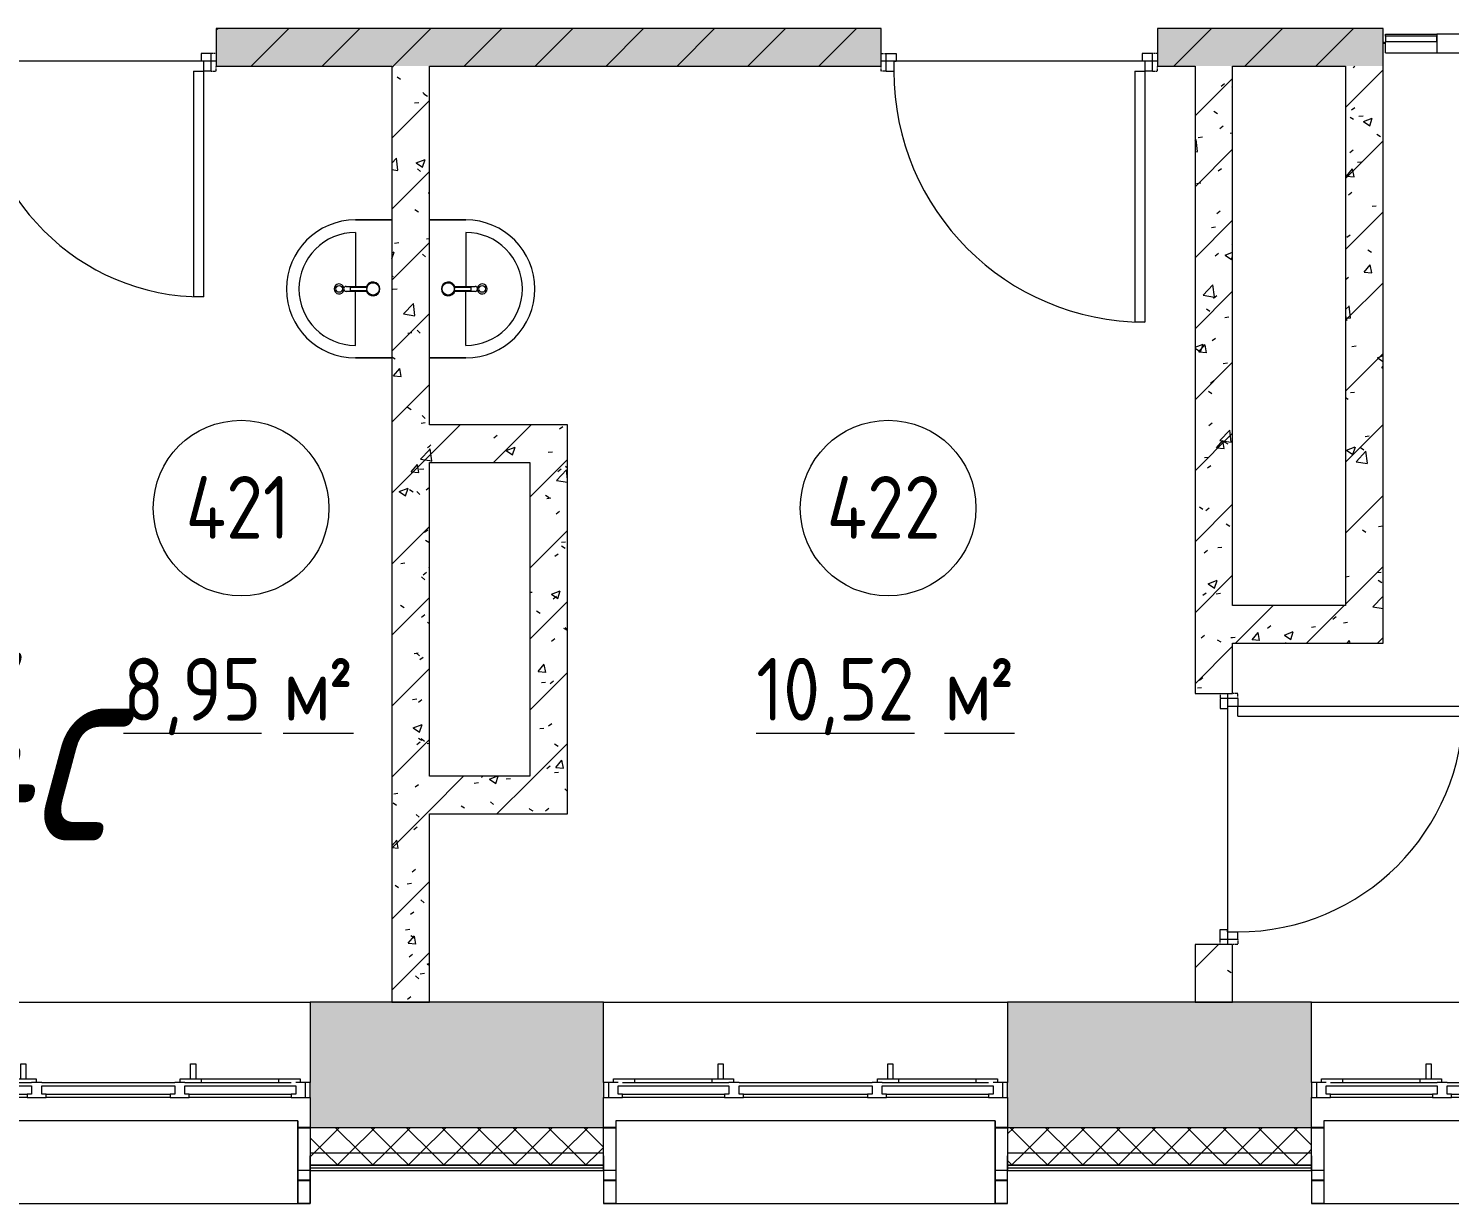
# Model space of a CAD drawing. Header units: millimetres. Extents: x -515342 to 330399, y -224905 to 507333.
# Drawn here: x -309530 to -303868, y 378007 to 382689 of the extents above; entities that cross this region are included whole.
import ezdxf

# ---------------------------------------------------------------- set-up
doc = ezdxf.new("R2010")
doc.units = ezdxf.units.MM
doc.linetypes.add('ASVP_Невидимые', pattern=[5, 3, -2])
doc.layers.get('0').update_dxf_attribs({"lineweight": 0})
for name, color, linetype, lineweight in [('_ Окна', 7, 'Continuous', 0), ('Витраж', 7, 'Continuous', 0), ('Двери', 7, 'Continuous', 0), ('Марки помещений', 7, 'Continuous', 0), ('Окна', 7, 'Continuous', 0), ('Панели витража', 7, 'Continuous', 0), ('Перекрытие', 7, 'Continuous', 0), ('Сантехника', 7, 'Continuous', 0), ('Стены внутренние', 7, 'Continuous', 0), ('Стены наружные', 7, 'Continuous', 0), ('Стены несущие', 7, 'Continuous', 0), ('Стены отделка', 7, 'Continuous', 0), ('Стены перегородки', 7, 'Continuous', 0), ('Стены штриховка', 7, 'Continuous', 0), ('экспертиза категории', 1, 'Continuous', 0)]:
    doc.layers.add(name, color=color, linetype=linetype, lineweight=lineweight)
doc.styles.add('GOST Common_1', font='', dxfattribs={"width": 0.9, "height": 250})
doc.styles.add('GOST Common_2', font='', dxfattribs={"width": 0.9, "height": 250})
doc.styles.add('mytext', font='isocpeur.ttf', dxfattribs={"width": 0.8, "oblique": 14.999978})
doc.styles.get('GOST Common_1').set_extended_font_data('GOST Common')
doc.styles.get('GOST Common_2').set_extended_font_data('GOST Common')
pattern_1 = [(45, (0, 0), (-70.71068, 70.71068), []), (135, (0, 0), (-70.71068, -70.71068), [])]
pattern_2 = [(45, (-374461.89, 375834.49), (-141.42136, 141.42136), [])]
pattern_3 = [(50, (-374461.9, 375834.5), (364.3679, -31.8783), [38.1, -419.1]), (355, (-374461.9, 375834.5), (-70.4859, 382.1133), [30.48, -335.28]), (100.451, (-374431.53, 375831.83), (293.885, 350.2334), [32.38, -356.18]), (46.184, (-374461.9, 375936.1), (542.1585, -84.0858), [57.15, -628.65]), (96.636, (-374416.7, 375929.1), (474.805, 494.8554), [48.57, -534.27]), (351.184, (-374461.9, 375936.1), (474.81, 494.85), [45.72, -502.92]), (21, (-374411.1, 375910.7), (303.2285, -204.5305), [38.1, -419.1]), (326, (-374411.1, 375910.7), (123.6039, 368.376), [30.48, -335.28]), (71.451, (-374385.82, 375893.64), (426.8341, 163.8427), [32.38, -356.18]), (37.5, (-374461.89, 375834.49), (6.17665, 169.11015), [16.764, -314.452, 16.764, -323.596, -336.55]), (37.5, (-374461.89, 375834.49), (6.17665, 169.11015), [-671.576, 16.764, -319.786]), (7.5, (-374461.89, 375834.49), (133.63888, 200.3615), [16.764, -177.292, 16.764, -306.832, -128.27]), (7.5, (-374461.89, 375834.49), (133.63888, 200.3615), [-517.652, 16.764, -111.506]), (327.5, (-374575.17, 375834.49), (271.18182, -11.45836), [16.764, -110.236, 16.764, -379.476, -525.78]), (327.5, (-374575.17, 375834.49), (271.18182, -11.45836), [-523.24, 16.764, -509.016]), (317.5, (-374625.97, 375834.5), (296.2585, 50.85285), [16.764, -148.336, 16.764, -246.38, -373.38]), (317.5, (-374625.97, 375834.5), (296.2585, 50.85285), [-428.244, 16.764, -356.616])]

# ---------------------------------------------------------------- blocks, each defined once
blk = doc.blocks.new('Окно_ПВХ_3Створки_1Фрамуга-верх - АР_Окно_ОП_1820_h_х1570_3ст2фр-в-9695280-О_АР_П_4__10_050_План 4 этажа')
at = {"layer": '_ Окна'}
for p, q in [((-729, 130), (-805, 130)), ((-805, 130), (-805, 70)), ((-785, 70), (-785, 130)), ((-747, 84), (-747, 116)), ((-747, 116), (-729, 116)), ((-729, 116), (-729, 130)), ((-323, 116), (-729, 116)), ((-247, 130), (-323, 130)), ((-323, 130), (-323, 116)), ((-323, 116), (-305, 116)), ((-305, 116), (-305, 84)), ((-265, 84), (-265, 116)), ((-265, 116), (-247, 116)), ((-247, 116), (-247, 130)), ((247, 116), (-247, 116)), ((323, 130), (247, 130)), ((247, 130), (247, 116)), ((247, 116), (265, 116)), ((265, 116), (265, 84)), ((305, 84), (305, 116)), ((305, 116), (323, 116)), ((323, 116), (323, 130)), ((729, 116), (323, 116)), ((729, 130), (729, 116)), ((805, 130), (729, 130)), ((729, 116), (747, 116)), ((747, 116), (747, 84)), ((785, 70), (785, 130)), ((805, 70), (805, 130)), ((-805, 70), (-747, 70)), ((-765, 56), (-765, 70)), ((-305, 84), (-747, 84)), ((-680, 70), (-680, 56)), ((-372, 70), (-372, 56)), ((-305, 70), (-265, 70)), ((-287, 70), (-287, 56)), ((265, 84), (-265, 84)), ((265, 70), (305, 70)), ((287, 56), (287, 70)), ((747, 84), (305, 84)), ((372, 70), (372, 56)), ((680, 70), (680, 56)), ((747, 70), (805, 70)), ((765, 70), (765, 56)), ((-680, 56), (-765, 56)), ((-287, 56), (-372, 56)), ((372, 56), (287, 56)), ((765, 56), (680, 56))]:
    blk.add_line(p, q, dxfattribs=at)
at = {"layer": 'Окна'}
for p, q in [((-729, 130), (-323, 130)), ((-247, 130), (247, 130)), ((323, 130), (729, 130)), ((-305, 70), (-729, 70)), ((265, 70), (-265, 70)), ((729, 70), (305, 70)), ((-372, 56), (-680, 56)), ((-348.5, -4), (-348.5, 56)), ((-328.5, 56), (-328.5, -4)), ((328.5, -4), (328.5, 56)), ((348.5, 56), (348.5, -4)), ((680, 56), (372, 56)), ((-328.5, -4), (-348.5, -4)), ((348.5, -4), (328.5, -4))]:
    blk.add_line(p, q, dxfattribs=at)
blk = doc.blocks.new('Окно_ПВХ_3Створки_1Фрамуга-верх - АР_Окно_ОП_1820_h_х1570_3ст2фр-в-9800995-О_АР_П_4__10_050_План 4 этажа')
at = {"layer": '_ Окна'}
for p, q in [((-729, 130), (-805, 130)), ((-805, 130), (-805, 70)), ((-785, 70), (-785, 130)), ((-747, 84), (-747, 116)), ((-747, 116), (-729, 116)), ((-729, 116), (-729, 130)), ((-323, 116), (-729, 116)), ((-247, 130), (-323, 130)), ((-323, 130), (-323, 116)), ((-323, 116), (-305, 116)), ((-305, 116), (-305, 84)), ((-265, 84), (-265, 116)), ((-265, 116), (-247, 116)), ((-247, 116), (-247, 130)), ((247, 116), (-247, 116)), ((323, 130), (247, 130)), ((247, 130), (247, 116)), ((247, 116), (265, 116)), ((265, 116), (265, 84)), ((305, 84), (305, 116)), ((305, 116), (323, 116)), ((323, 116), (323, 130)), ((729, 116), (323, 116)), ((729, 130), (729, 116)), ((805, 130), (729, 130)), ((729, 116), (747, 116)), ((747, 116), (747, 84)), ((785, 70), (785, 130)), ((805, 70), (805, 130)), ((-805, 70), (-747, 70)), ((-765, 56), (-765, 70)), ((-305, 84), (-747, 84)), ((-680, 70), (-680, 56)), ((-372, 70), (-372, 56)), ((-305, 70), (-265, 70)), ((-287, 70), (-287, 56)), ((265, 84), (-265, 84)), ((265, 70), (305, 70)), ((287, 56), (287, 70)), ((747, 84), (305, 84)), ((372, 70), (372, 56)), ((680, 70), (680, 56)), ((747, 70), (805, 70)), ((765, 70), (765, 56)), ((-680, 56), (-765, 56)), ((-287, 56), (-372, 56)), ((372, 56), (287, 56)), ((765, 56), (680, 56))]:
    blk.add_line(p, q, dxfattribs=at)
at = {"layer": 'Окна'}
for p, q in [((-729, 130), (-323, 130)), ((-247, 130), (247, 130)), ((323, 130), (729, 130)), ((-305, 70), (-729, 70)), ((265, 70), (-265, 70)), ((729, 70), (305, 70)), ((-372, 56), (-680, 56)), ((-348.5, -4), (-348.5, 56)), ((-328.5, 56), (-328.5, -4)), ((328.5, -4), (328.5, 56)), ((348.5, 56), (348.5, -4)), ((680, 56), (372, 56)), ((-328.5, -4), (-348.5, -4)), ((348.5, -4), (328.5, -4))]:
    blk.add_line(p, q, dxfattribs=at)
blk = doc.blocks.new('Прямоугольный импост - АР_Откос_Металлический_50х330 Белый Правый-9899489-О_АР_П_4__10_050_План 4 этажа')
at = {"layer": 'Витраж'}
for p, q in [((-49, -39), (-1, -39)), ((-1, -40), (-49, -40))]:
    blk.add_line(p, q, dxfattribs=at)
blk = doc.blocks.new('Прямоугольный импост - АР_Откос_Металлический_50х330 Белый Левый-9898757-О_АР_П_4__10_050_План 4 этажа')
at = {"layer": 'Витраж'}
for p, q in [((-1, -39), (-49, -39)), ((-49, -40), (-1, -40))]:
    blk.add_line(p, q, dxfattribs=at)
blk = doc.blocks.new('Прямоугольный импост - АР_Откос_Металлический_50х330 Белый Левый-9898756-О_АР_П_4__10_050_План 4 этажа')
at = {"layer": 'Витраж'}
for p, q in [((34436.9, 2502.5), (32926.9, 2502.5)), ((32926.9, 2172.5), (34436.9, 2172.5))]:
    blk.add_line(p, q, dxfattribs=at)
blk = doc.blocks.new('Прямоугольный импост - АР_Откос_Металлический_50х330 Белый Правый-V9-О_АР_П_4__10_050_План 4 этажа')
at = {"layer": 'Витраж', "lineweight": 18}
for p, q in [((-50, -40), (-50, 290)), ((-50, 290), (-49, 290)), ((-49, 290), (-49, -39)), ((-1, -39), (-1, 150)), ((-1, 150), (0, 150)), ((0, 150), (0, -40)), ((0, -40), (-50, -40)), ((-49, -39), (-1, -39))]:
    blk.add_line(p, q, dxfattribs=at)
blk = doc.blocks.new('Прямоугольный импост - АР_Откос_Металлический_50х330 Коричневый Левый-9899770-О_АР_П_4__10_050_План 4 этажа')
at = {"layer": 'Витраж'}
for p, q in [((31672.6, 2502.4), (30162.6, 2502.4)), ((30162.6, 2172.4), (31672.6, 2172.4))]:
    blk.add_line(p, q, dxfattribs=at)
blk = doc.blocks.new('Прямоугольный импост - АР_Откос_Металлический_50х330 Коричневый Правый-V7-О_АР_П_4__10_050_План 4 этажа')
at = {"layer": 'Витраж', "lineweight": 18}
for p, q in [((-50, -40), (-50, 290)), ((-50, 290), (-49, 290)), ((-49, 290), (-49, -39)), ((-1, -39), (-1, 150)), ((-1, 150), (0, 150)), ((0, 150), (0, -40)), ((0, -40), (-50, -40)), ((-49, -39), (-1, -39))]:
    blk.add_line(p, q, dxfattribs=at)
blk = doc.blocks.new('Прямоугольный импост - АР_Откос_Металлический_50х330 Коричневый Левый-V8-О_АР_П_4__10_050_План 4 этажа')
at = {"layer": 'Витраж', "lineweight": 18}
for p, q in [((-50, 290), (-50, -40)), ((-49, 290), (-50, 290)), ((-49, -39), (-49, 290)), ((0, 150), (-1, 150)), ((-1, 150), (-1, -39)), ((0, -40), (0, 150)), ((-50, -40), (0, -40)), ((-1, -39), (-49, -39))]:
    blk.add_line(p, q, dxfattribs=at)
blk = doc.blocks.new('Прямоугольный импост - АР_Откос_Металлический_50х330 Белый Левый-V10-О_АР_П_4__10_050_План 4 этажа')
at = {"layer": 'Витраж', "lineweight": 18}
for p, q in [((-50, 290), (-50, -40)), ((-49, 290), (-50, 290)), ((-49, -39), (-49, 290)), ((0, 150), (-1, 150)), ((-1, 150), (-1, -39)), ((0, -40), (0, 150)), ((-50, -40), (0, -40)), ((-1, -39), (-49, -39))]:
    blk.add_line(p, q, dxfattribs=at)
blk = doc.blocks.new('СД_Люблино_Фасады_rvt-1-О_АР_П_4__10_050_План 4 этажа')
at = {"layer": 'Стены внутренние'}
h = blk.add_hatch(dxfattribs=at)
h.set_pattern_fill('FP_1', color=256, style=0, pattern_type=2)
h.set_pattern_definition([(45, (0, 0), (-224.5064, 224.5064), []), (45, (224.5, 0), (-224.5064, 224.5064), [396.875, -79.375, 3.353, -76.022])])
h.paths.add_polyline_path([(85325, 2475), (85325, 2975), (84034.6, 2975), (84034.6, 2475), (84733.5, 2475)])
h.paths.add_polyline_path([(82424.6, 2475), (82424.6, 2975), (80024.6, 2975), (80024.6, 2475), (82179, 2475)])
h.paths.add_polyline_path([(77581, 2475), (77614.6, 2475), (77614.6, 2975), (76428.8, 2975), (76428.8, 2475), (76559.2, 2475)])
h.paths.add_polyline_path([(74004.7, 2475), (74018.8, 2475), (74018.8, 2975), (71654.3, 2975), (71654.3, 2475), (73493.8, 2475)])
h.paths.add_polyline_path([(69917.5, 2475), (70044.3, 2475), (70044.3, 2975), (68833.2, 2975), (68833.2, 2475), (69406.6, 2475)])
h.paths.add_polyline_path([(67223.2, 2475), (67223.2, 2975), (66055, 2975), (66055, 2475), (66852.1, 2475)])
h.paths.add_polyline_path([(64445, 2475), (64445, 2975), (63279.5, 2975), (63279.5, 2475), (64297.6, 2475)])
h.paths.add_polyline_path([(61669.5, 2475), (61669.5, 2975), (59270, 2975), (59270, 2475), (61232.2, 2475)])
h.paths.add_polyline_path([(56860, 2475), (56860, 2975), (55705, 2975), (55705, 2475), (56634.1, 2475)])
h.paths.add_polyline_path([(53295, 2475), (53295, 2975), (52107.5, 2975), (52107.5, 2475), (53057.8, 2475)])
h.paths.add_polyline_path([(49481.5, 2475), (49697.5, 2475), (49697.5, 2975), (48505, 2975), (48505, 2475), (48970.6, 2475)])
h.paths.add_polyline_path([(46095, 2475), (46095, 2975), (44880, 2975), (44880, 2475), (45905.2, 2475)])
h.paths.add_polyline_path([(42329, 2475), (42470, 2475), (42470, 2975), (40100.1, 2975), (40100.1, 2475), (41818.1, 2475)])
h.paths.add_polyline_path([(38241.8, 2475), (38490.1, 2475), (38490.1, 2975), (37284.2, 2975), (37284.2, 2475), (37730.9, 2475)])
h.paths.add_polyline_path([(35674.2, 2475), (35674.2, 2975), (34486.9, 2975), (34486.9, 2475), (35177, 2475)])
h.paths.add_polyline_path([(32876.9, 2475), (32876.9, 2975), (31722.6, 2975), (31722.6, 2475), (32621.9, 2475)])
h.paths.add_polyline_path([(30067.4, 2475), (30112.6, 2475), (30112.6, 2975), (27685.9, 2975), (27685.9, 2475), (29556.5, 2475)])
h.paths.add_polyline_path([(25275.9, 2475), (25275.9, 2975), (24073.4, 2975), (24073.4, 2475), (24958.4, 2475)])
h.paths.add_polyline_path([(21382.1, 2475), (21663.4, 2475), (21663.4, 2975), (19290.9, 2975), (19290.9, 2475), (19338.5, 2475)])
h.paths.add_polyline_path([(17680.9, 2475), (17680.9, 2975), (16335, 2975), (16335, 2475), (17294.9, 2475)])
at = {"layer": 'Стены наружные'}
h = blk.add_hatch(dxfattribs=at)
h.set_pattern_fill('FP_2', color=256, style=0, pattern_type=2)
h.set_pattern_definition(pattern_1)
h.paths.add_polyline_path([(77614.6, 2374.9), (77614.6, 2474.9), (76428.8, 2474.9), (76428.8, 2374.9), (77581, 2374.9)])
h.paths.add_polyline_path([(74004.7, 2374.9), (74018.8, 2374.9), (74018.8, 2474.9), (71654.3, 2474.9), (71654.3, 2374.9), (73493.8, 2374.9)])
h.paths.add_polyline_path([(70044.3, 2374.9), (70044.3, 2474.9), (68833.2, 2474.9), (68833.2, 2374.9), (69917.5, 2374.9)])
h.paths.add_polyline_path([(67223.2, 2374.9), (67223.2, 2474.9), (66055, 2474.9), (66055, 2374.9), (66852.1, 2374.9)])
h.paths.add_polyline_path([(64445, 2374.9), (64445, 2474.9), (63279.5, 2474.9), (63279.5, 2374.9), (64297.6, 2374.9)])
h.paths.add_polyline_path([(61232.2, 2374.9), (61669.5, 2374.9), (61669.5, 2474.9), (60240, 2474.9), (60240, 2374.9), (60976.8, 2374.9)])
h = blk.add_hatch(dxfattribs=at)
h.set_pattern_fill('FP_2', color=256, style=0, pattern_type=2)
h.set_pattern_definition(pattern_1)
h.paths.add_polyline_path([(77581, 2324.9), (77614.6, 2324.9), (77614.6, 2374.9), (76428.8, 2374.9), (76428.8, 2324.9), (76559.2, 2324.9)])
h.paths.add_polyline_path([(74018.8, 2324.9), (74018.8, 2374.9), (71654.3, 2374.9), (71654.3, 2324.9), (74004.7, 2324.9)])
h.paths.add_polyline_path([(70044.3, 2324.9), (70044.3, 2374.9), (68833.2, 2374.9), (68833.2, 2324.9), (69917.5, 2324.9)])
h.paths.add_polyline_path([(67223.2, 2324.9), (67223.2, 2374.9), (66055, 2374.9), (66055, 2324.9), (66852.1, 2324.9)])
h.paths.add_polyline_path([(64297.6, 2324.9), (64445, 2324.9), (64445, 2374.9), (63279.5, 2374.9), (63279.5, 2324.9)])
h.paths.add_polyline_path([(61669.5, 2324.9), (61669.5, 2374.9), (60240, 2374.9), (60240, 2324.9), (61232.2, 2324.9)])
at = {"layer": 'Стены внутренние'}
for p, q in [((64445, 2975), (66055, 2975)), ((67223.2, 2975), (68833.2, 2975)), ((70044.3, 2975), (71654.3, 2975)), ((66055, 2475), (66006, 2475)), ((67272.2, 2475), (67223.2, 2475)), ((68833.2, 2475), (68784.2, 2475)), ((70093.3, 2475), (70044.3, 2475)), ((66054, 2304.9), (66006, 2304.9)), ((67272.2, 2304.9), (67224.2, 2304.9)), ((68832.2, 2304.9), (68784.2, 2304.9)), ((70093.3, 2304.9), (70045.3, 2304.9))]:
    blk.add_line(p, q, dxfattribs=at)
at = {"layer": 'Стены наружные'}
for p, q in [((66006, 2474.9), (66055, 2474.9)), ((67223.2, 2474.9), (67272.2, 2474.9)), ((68784.2, 2474.9), (68833.2, 2474.9)), ((70044.3, 2474.9), (70093.3, 2474.9))]:
    blk.add_line(p, q, dxfattribs=at)
at = {"layer": 'Стены несущие'}
for p, q in [((67223.2, 2975), (66055, 2975)), ((66055, 2975), (66055, 2655)), ((67223.2, 2655), (67223.2, 2975)), ((70044.3, 2975), (68833.2, 2975)), ((68833.2, 2975), (68833.2, 2655)), ((70044.3, 2655), (70044.3, 2975)), ((66055, 2595), (66055, 2475)), ((67223.2, 2475), (67223.2, 2595)), ((68833.2, 2595), (68833.2, 2475)), ((70044.3, 2475), (70044.3, 2595)), ((66055, 2475), (67223.2, 2475)), ((68833.2, 2475), (70044.3, 2475))]:
    blk.add_line(p, q, dxfattribs=at)
at = {"layer": 'Стены отделка', "lineweight": 9}
for p, q in [((67223.2, 2474.9), (66055, 2474.9)), ((66055, 2474.9), (66055, 2374.9)), ((67223.2, 2374.9), (67223.2, 2474.9)), ((70044.3, 2474.9), (68833.2, 2474.9)), ((68833.2, 2474.9), (68833.2, 2374.9)), ((70044.3, 2374.9), (70044.3, 2474.9)), ((66055, 2374.9), (66055, 2324.9)), ((66055, 2324.9), (66055, 2314.9)), ((67223.2, 2324.9), (67223.2, 2374.9)), ((67223.2, 2314.9), (67223.2, 2324.9)), ((68833.2, 2374.9), (68833.2, 2324.9)), ((68833.2, 2324.9), (68833.2, 2314.9)), ((70044.3, 2324.9), (70044.3, 2374.9)), ((70044.3, 2314.9), (70044.3, 2324.9)), ((66055, 2314.9), (66055, 2304.9)), ((66055, 2304.9), (67223.2, 2304.9)), ((67223.2, 2304.9), (67223.2, 2314.9)), ((68833.2, 2314.9), (68833.2, 2304.9)), ((68833.2, 2304.9), (70044.3, 2304.9)), ((70044.3, 2304.9), (70044.3, 2314.9))]:
    blk.add_line(p, q, dxfattribs=at)
at = {"layer": 'Стены штриховка'}
for p, q in [((66055, 2374.9), (67223.2, 2374.9)), ((66055, 2324.9), (67223.2, 2324.9)), ((67223.2, 2324.9), (66055, 2324.9)), ((68833.2, 2374.9), (70044.3, 2374.9)), ((68833.2, 2324.9), (70044.3, 2324.9)), ((70044.3, 2324.9), (68833.2, 2324.9)), ((66055, 2314.9), (67223.2, 2314.9)), ((68833.2, 2314.9), (70044.3, 2314.9))]:
    blk.add_line(p, q, dxfattribs=at)
at = {"layer": 'Витраж', "lineweight": 9}
for name, p in [('Прямоугольный импост - АР_Откос_Металлический_50х330 Белый Левый-9898756-О_АР_П_4__10_050_План 4 этажа', (31568.1, -0.1)), ('Прямоугольный импост - АР_Откос_Металлический_50х330 Белый Левый-V10-О_АР_П_4__10_050_План 4 этажа', (66055, 2212.4)), ('Прямоугольный импост - АР_Откос_Металлический_50х330 Коричневый Левый-9899770-О_АР_П_4__10_050_План 4 этажа', (37110.6, 0)), ('Прямоугольный импост - АР_Откос_Металлический_50х330 Коричневый Левый-V8-О_АР_П_4__10_050_План 4 этажа', (68833.2, 2212.4)), ('Прямоугольный импост - АР_Откос_Металлический_50х330 Белый Левый-9898756-О_АР_П_4__10_050_План 4 этажа', (37167.3, -0.1)), ('Прямоугольный импост - АР_Откос_Металлический_50х330 Белый Левый-9898757-О_АР_П_4__10_050_План 4 этажа', (66055, 2304.9)), ('Прямоугольный импост - АР_Откос_Металлический_50х330 Белый Левый-9898757-О_АР_П_4__10_050_План 4 этажа', (68833.2, 2304.9))]:
    blk.add_blockref(name, p, dxfattribs=at)
at = {"layer": 'Витраж', "lineweight": 9, "extrusion": (0, 0, -1)}
for name, p in [('Прямоугольный импост - АР_Откос_Металлический_50х330 Коричневый Правый-V7-О_АР_П_4__10_050_План 4 этажа', (-67223.2, 2212.4)), ('Прямоугольный импост - АР_Откос_Металлический_50х330 Белый Правый-V9-О_АР_П_4__10_050_План 4 этажа', (-70044.3, 2212.4)), ('Прямоугольный импост - АР_Откос_Металлический_50х330 Белый Правый-9899489-О_АР_П_4__10_050_План 4 этажа', (-67223.2, 2304.9)), ('Прямоугольный импост - АР_Откос_Металлический_50х330 Белый Правый-9899489-О_АР_П_4__10_050_План 4 этажа', (-70044.3, 2304.9))]:
    blk.add_blockref(name, p, dxfattribs=at)
at = {"layer": 'Окна', "lineweight": 9, "rotation": 180}
for name, p in [('Окно_ПВХ_3Створки_1Фрамуга-верх - АР_Окно_ОП_1820_h_х1570_3ст2фр-в-9695280-О_АР_П_4__10_050_План 4 этажа', (65250, 2725)), ('Окно_ПВХ_3Створки_1Фрамуга-верх - АР_Окно_ОП_1820_h_х1570_3ст2фр-в-9800995-О_АР_П_4__10_050_План 4 этажа', (68028.2, 2725)), ('Окно_ПВХ_3Створки_1Фрамуга-верх - АР_Окно_ОП_1820_h_х1570_3ст2фр-в-9695280-О_АР_П_4__10_050_План 4 этажа', (70849.3, 2725))]:
    blk.add_blockref(name, p, dxfattribs=at)
blk = doc.blocks.new('Дверь_Деревянная_1 полотно - АР_Дверь_Межкомнатная_900х2000h_полотно__Г_Пр-9141869-О_АР_П_4__10_050_План 4 этажа')
at = {"layer": 'Двери', "lineweight": 18}
for p, q in [((-450, 95), (-450, 995)), ((-450, 995), (-410, 995)), ((-410, 95), (-410, 995)), ((-480, 95), (-450, 95)), ((-480, 95), (-480, 25)), ((-450, 55), (-450, 95)), ((-410, 95), (-450, 95)), ((480, 95), (450, 95)), ((450, 55), (450, 95)), ((480, 95), (480, 25)), ((-480, 25), (-440, 25)), ((-450, 55), (-440, 55)), ((-440, 25), (-440, 55)), ((450, 55), (440, 55)), ((440, 25), (440, 55)), ((480, 25), (440, 25))]:
    blk.add_line(p, q, dxfattribs=at)
at = {"layer": 'Двери', "linetype": 'ASVP_Невидимые', "lineweight": 18}
for p, q in [((-500, 95), (-500, 75)), ((-480, 95), (-500, 95)), ((480, 95), (500, 95)), ((500, 95), (500, 75)), ((-500, 25), (-480, 25)), ((500, 25), (480, 25))]:
    blk.add_line(p, q, dxfattribs=at)
at = {"layer": 'Двери', "lineweight": 18}
blk.add_arc((-450, 95), 900, 0, 90, dxfattribs=at)
blk = doc.blocks.new('Панели_Витраж ТПТ75_Заполнение - АР_ПанельВитража_ТПТ75_Стекло многослойное огнестойкое_22мм-9383814-О_АР_П_4__10_050_План 4 этажа')
at = {"layer": 'Панели витража', "lineweight": 18}
for p, q in [((102.25, -7.5), (-102.25, -7.5)), ((-102.25, -7.5), (-102.25, -29.5)), ((-102.25, -29.5), (102.25, -29.5)), ((102.25, -29.5), (102.25, -7.5))]:
    blk.add_line(p, q, dxfattribs=at)
blk = doc.blocks.new('Прямоугольный импост - АР_Импост_ТПТ75_101х75-9366195-О_АР_П_4__10_050_План 4 этажа')
at = {"layer": 'Витраж'}
for p, q in [((70339.3, 6824.4), (70339.3, 6832.4)), ((70339.3, 6832.4), (70543.8, 6832.4)), ((70339.3, 6757.4), (70339.3, 6802.4)), ((70339.3, 6757.4), (70543.8, 6757.4))]:
    blk.add_line(p, q, dxfattribs=at)
blk = doc.blocks.new('Прямоугольный импост - АР_Импост_ТПТ75_101х75-9383812-О_АР_П_4__10_050_План 4 этажа')
at = {"layer": 'Витраж', "lineweight": 18}
for p, q in [((-50.5, 37.5), (50.5, 37.5)), ((-50.5, -37.5), (-50.5, 37.5)), ((50.5, 37.5), (50.5, -37.5)), ((50.5, -37.5), (-50.5, -37.5))]:
    blk.add_line(p, q, dxfattribs=at)
blk = doc.blocks.new('Дверь_Деревянная_1 полотно - АР_Дверь_Межкомнатная_1000х2000h_полотно__Г_Пр-9571013-О_АР_П_4__10_050_План 4 этажа')
at = {"layer": 'Двери', "lineweight": 18}
for p, q in [((-500, 95), (-500, 1095)), ((-500, 1095), (-460, 1095)), ((-460, 95), (-460, 1095)), ((-530, 95), (-500, 95)), ((-530, 95), (-530, 25)), ((-500, 55), (-500, 95)), ((-460, 95), (-500, 95)), ((530, 95), (500, 95)), ((500, 55), (500, 95)), ((530, 95), (530, 25)), ((-530, 25), (-490, 25)), ((-500, 55), (-490, 55)), ((-490, 25), (-490, 55)), ((500, 55), (490, 55)), ((490, 25), (490, 55)), ((530, 25), (490, 25))]:
    blk.add_line(p, q, dxfattribs=at)
at = {"layer": 'Двери', "linetype": 'ASVP_Невидимые', "lineweight": 18}
for p, q in [((-550, 95), (-550, 75)), ((-530, 95), (-550, 95)), ((530, 95), (550, 95)), ((550, 95), (550, 75)), ((-550, 25), (-530, 25)), ((550, 25), (530, 25))]:
    blk.add_line(p, q, dxfattribs=at)
at = {"layer": 'Двери', "lineweight": 18}
blk.add_arc((-500, 95), 1000, 0, 90, dxfattribs=at)
blk = doc.blocks.new('2D_Раковина - АР_Сантехнические приборы_Раковина 550х420-8920611-О_АР_П_4__10_050_План 4 этажа')
at = {"layer": 'Сантехника'}
for p, q in [((-119.1, 175.6), (-119.1, 256.9)), ((-115.1, 241), (-115.1, 174.6)), ((-103.1, 241), (-115.1, 241)), ((-103.1, 174.6), (-103.1, 241)), ((-99.1, 256.9), (-99.1, 175.6)), ((-384.1, 220), (-384.1, 75)), ((-384.1, 75), (-384.1, 220)), ((-334.1, 220), (-119.1, 220)), ((115.9, 220), (-99.1, 220)), ((165.9, 75), (165.9, 220)), ((165.9, 220), (165.9, 75))]:
    blk.add_line(p, q, dxfattribs=at)
for centre, radius in [((-109.1, 285), 13.3), ((-109.1, 150), 24.5)]:
    blk.add_circle(centre, radius, dxfattribs=at)
for centre, radius, start, end in [((-109.1, 220), 275, 360, 180), ((-109.1, 220), 275, 360, 180), ((-109.1, 220), 225, 0, 180), ((-109.1, 285), 20, 284.1438, 255.8562), ((-109.1, 256.9), 10, 0, 180), ((-109.1, 150), 27.5, 102.6043, 77.3977), ((-109.1, 150), 25.3, 76.2933, 103.7089)]:
    blk.add_arc(centre, radius, start, end, dxfattribs=at)
blk = doc.blocks.new('ASVP_Марка_Помещение_ДваЗначения - Номер Площадь-685795-О_АР_П_4__10_050_План 4 этажа')
at = {"layer": 'Марки помещений'}
blk.add_circle((0, 0), 3.5, dxfattribs=at)

msp = doc.modelspace()

# ---------------------------------------------------------------- hatches: boundary and pattern name
at = {"layer": 'Стены внутренние'}
h = msp.add_hatch(dxfattribs=at)
h.set_pattern_fill('FP_3', color=256, style=0, pattern_type=2)
h.set_pattern_definition(pattern_2)
h.paths.add_polyline_path([(-304131.8897, 382539.4886), (-304131.8897, 382689.4886), (-305031.8897, 382689.4886), (-305031.8897, 382539.4886), (-304281.8897, 382539.4886)])
h.paths.add_polyline_path([(-306131.8897, 382539.4886), (-306131.8897, 382689.4886), (-308781.8897, 382689.4886), (-308781.8897, 382539.4886), (-307098.9075, 382539.4886)])
h.paths.add_polyline_path([(-309781.8897, 382539.4886), (-309781.8897, 382689.4886), (-311681.8897, 382689.4886), (-311681.8897, 382539.4886), (-310164.2982, 382539.4886)])
h.paths.add_polyline_path([(-312681.8897, 382539.4886), (-312681.8897, 382689.4886), (-313711.8897, 382689.4886), (-313711.8897, 382539.4886)])
h = msp.add_hatch(dxfattribs=at)
h.set_pattern_fill('FP_4', color=256, style=0, pattern_type=2)
h.set_pattern_definition(pattern_3)
h.paths.add_polyline_path([(-304131.8897, 382539.4886), (-304131.8897, 382689.4886), (-305031.8897, 382689.4886), (-305031.8897, 382539.4886), (-304281.8897, 382539.4886)])
h.paths.add_polyline_path([(-306131.8897, 382539.4886), (-306131.8897, 382689.4886), (-308781.8897, 382689.4886), (-308781.8897, 382539.4886), (-307098.9075, 382539.4886)])
h.paths.add_polyline_path([(-309781.8897, 382539.4886), (-309781.8897, 382689.4886), (-311681.8897, 382689.4886), (-311681.8897, 382539.4886), (-310164.2982, 382539.4886)])
h.paths.add_polyline_path([(-312681.8897, 382539.4886), (-312681.8897, 382689.4886), (-313711.8897, 382689.4886), (-313711.8897, 382539.4886)])
h = msp.add_hatch(dxfattribs=at)
h.set_pattern_fill('FP_3', color=256, style=0, pattern_type=2)
h.set_pattern_definition(pattern_2)
h.paths.add_polyline_path([(-307931.8897, 378809.4886), (-307931.8897, 382539.4886), (-308081.8897, 382539.4886), (-308081.8897, 378809.4886)])
h = msp.add_hatch(dxfattribs=at)
h.set_pattern_fill('FP_4', color=256, style=0, pattern_type=2)
h.set_pattern_definition(pattern_3)
h.paths.add_polyline_path([(-307931.8897, 378809.4886), (-307931.8897, 382539.4886), (-308081.8897, 382539.4886), (-308081.8897, 378809.4886)])
h = msp.add_hatch(dxfattribs=at)
h.set_pattern_fill('FP_3', color=256, style=0, pattern_type=2)
h.set_pattern_definition(pattern_2)
h.paths.add_polyline_path([(-304881.8897, 378809.4286), (-304731.8897, 378809.4286), (-304731.8897, 379039.4886), (-304881.8897, 379039.4886)])
h.paths.add_polyline_path([(-304731.8897, 380039.4886), (-304731.8897, 382539.4886), (-304881.8897, 382539.4886), (-304881.8897, 380039.4886)])
h = msp.add_hatch(dxfattribs=at)
h.set_pattern_fill('FP_4', color=256, style=0, pattern_type=2)
h.set_pattern_definition(pattern_3)
h.paths.add_polyline_path([(-304881.8897, 378809.4286), (-304731.8897, 378809.4286), (-304731.8897, 379039.4886), (-304881.8897, 379039.4886)])
h.paths.add_polyline_path([(-304731.8897, 380039.4886), (-304731.8897, 382539.4886), (-304881.8897, 382539.4886), (-304881.8897, 380039.4886)])
h = msp.add_hatch(dxfattribs=at)
h.set_pattern_fill('FP_3', color=256, style=0, pattern_type=2)
h.set_pattern_definition(pattern_2)
h.paths.add_polyline_path([(-304131.8897, 380239.4886), (-304131.8897, 382539.4886), (-304281.8897, 382539.4886), (-304281.8897, 380239.4886)])
h = msp.add_hatch(dxfattribs=at)
h.set_pattern_fill('FP_4', color=256, style=0, pattern_type=2)
h.set_pattern_definition(pattern_3)
h.paths.add_polyline_path([(-304131.8897, 380239.4886), (-304131.8897, 382539.4886), (-304281.8897, 382539.4886), (-304281.8897, 380239.4886)])
h = msp.add_hatch(dxfattribs=at)
h.set_pattern_fill('FP_3', color=256, style=0, pattern_type=2)
h.set_pattern_definition(pattern_2)
h.paths.add_polyline_path([(-307531.8897, 380959.4886), (-307531.8897, 381109.4886), (-307931.8897, 381109.4886), (-307931.8897, 380959.4886)])
h = msp.add_hatch(dxfattribs=at)
h.set_pattern_fill('FP_4', color=256, style=0, pattern_type=2)
h.set_pattern_definition(pattern_3)
h.paths.add_polyline_path([(-307531.8897, 380959.4886), (-307531.8897, 381109.4886), (-307931.8897, 381109.4886), (-307931.8897, 380959.4886)])
h = msp.add_hatch(dxfattribs=at)
h.set_pattern_fill('FP_3', color=256, style=0, pattern_type=2)
h.set_pattern_definition(pattern_2)
h.paths.add_polyline_path([(-307531.8897, 379559.4886), (-307381.8897, 379559.4886), (-307381.8897, 381109.4886), (-307531.8897, 381109.4886), (-307531.8897, 379709.4886)])
h = msp.add_hatch(dxfattribs=at)
h.set_pattern_fill('FP_4', color=256, style=0, pattern_type=2)
h.set_pattern_definition(pattern_3)
h.paths.add_polyline_path([(-307531.8897, 379559.4886), (-307381.8897, 379559.4886), (-307381.8897, 381109.4886), (-307531.8897, 381109.4886), (-307531.8897, 379709.4886)])
h = msp.add_hatch(dxfattribs=at)
h.set_pattern_fill('FP_3', color=256, style=0, pattern_type=2)
h.set_pattern_definition(pattern_2)
h.paths.add_polyline_path([(-304281.8897, 380239.4886), (-304281.8897, 380389.4886), (-304731.8897, 380389.4886), (-304731.8897, 380239.4886)])
h = msp.add_hatch(dxfattribs=at)
h.set_pattern_fill('FP_4', color=256, style=0, pattern_type=2)
h.set_pattern_definition(pattern_3)
h.paths.add_polyline_path([(-304281.8897, 380239.4886), (-304281.8897, 380389.4886), (-304731.8897, 380389.4886), (-304731.8897, 380239.4886)])
h = msp.add_hatch(dxfattribs=at)
h.set_pattern_fill('FP_3', color=256, style=0, pattern_type=2)
h.set_pattern_definition(pattern_2)
h.paths.add_polyline_path([(-307531.8897, 379559.4886), (-307531.8897, 379709.4886), (-307931.8897, 379709.4886), (-307931.8897, 379559.4886)])
h = msp.add_hatch(dxfattribs=at)
h.set_pattern_fill('FP_4', color=256, style=0, pattern_type=2)
h.set_pattern_definition(pattern_3)
h.paths.add_polyline_path([(-307531.8897, 379559.4886), (-307531.8897, 379709.4886), (-307931.8897, 379709.4886), (-307931.8897, 379559.4886)])

# ---------------------------------------------------------------- linework, layer by layer
at = {"layer": 'Перекрытие'}
for p, q in [((-304131.8897, 382636.0319), (-304122.6253, 382629.4286)), ((-304122.6253, 382629.4286), (-304131.8897, 382629.4286)), ((-308781.8897, 382559.4886), (-309781.8897, 382559.4886)), ((-305031.8897, 382559.4886), (-306131.8897, 382559.4886)), ((-304751.8897, 380039.4886), (-304751.8897, 379039.4886))]:
    msp.add_line(p, q, dxfattribs=at)
at = {"layer": 'Стены перегородки'}
for p, q in [((-306131.8897, 382689.4886), (-308781.8897, 382689.4886)), ((-308781.8897, 382689.4886), (-308781.8897, 382539.4886)), ((-306131.8897, 382539.4886), (-306131.8897, 382689.4886)), ((-304131.8897, 382689.4886), (-305031.8897, 382689.4886)), ((-305031.8897, 382689.4886), (-305031.8897, 382539.4886)), ((-304131.8897, 380239.4886), (-304131.8897, 382689.4886)), ((-308781.8897, 382539.4886), (-308081.8897, 382539.4886)), ((-308081.8897, 382539.4886), (-308081.8897, 378809.4886)), ((-307931.8897, 381109.4886), (-307931.8897, 382539.4886)), ((-307931.8897, 382539.4886), (-306131.8897, 382539.4886)), ((-305031.8897, 382539.4886), (-304881.8897, 382539.4886)), ((-304881.8897, 382539.4886), (-304881.8897, 380039.4886)), ((-304731.8897, 380389.4886), (-304731.8897, 382539.4886)), ((-304731.8897, 382539.4886), (-304281.8897, 382539.4886)), ((-304281.8897, 382539.4886), (-304281.8897, 380389.4886)), ((-307381.8897, 381109.4886), (-307931.8897, 381109.4886)), ((-307381.8897, 379559.4886), (-307381.8897, 381109.4886)), ((-307931.8897, 380959.4886), (-307531.8897, 380959.4886)), ((-307931.8897, 379709.4886), (-307931.8897, 380959.4886)), ((-307531.8897, 380959.4886), (-307531.8897, 379709.4886)), ((-304281.8897, 380389.4886), (-304731.8897, 380389.4886)), ((-304731.8897, 380039.4886), (-304731.8897, 380239.4886)), ((-304731.8897, 380239.4886), (-304131.8897, 380239.4886)), ((-304881.8897, 380039.4886), (-304731.8897, 380039.4886)), ((-307531.8897, 379709.4886), (-307931.8897, 379709.4886)), ((-307931.8897, 378809.4886), (-307931.8897, 379559.4886)), ((-307931.8897, 379559.4886), (-307381.8897, 379559.4886)), ((-304731.8897, 379039.4886), (-304881.8897, 379039.4886)), ((-304881.8897, 379039.4886), (-304881.8897, 378809.4286)), ((-304731.8897, 378809.4286), (-304731.8897, 379039.4886)), ((-308081.8897, 378809.4886), (-307931.8897, 378809.4886)), ((-304881.8897, 378809.4286), (-304731.8897, 378809.4286))]:
    msp.add_line(p, q, dxfattribs=at)

# ---------------------------------------------------------------- block references
msp.add_blockref('СД_Люблино_Фасады_rvt-1-О_АР_П_4__10_050_План 4 этажа', (-374461.8897, 375834.4886))
at = {"layer": 'Витраж'}
msp.add_blockref('Прямоугольный импост - АР_Импост_ТПТ75_101х75-9366195-О_АР_П_4__10_050_План 4 этажа', (-374461.8897, 375834.4886), dxfattribs=at)
at = {"layer": 'Витраж', "extrusion": (0, 0, -1)}
msp.add_blockref('Прямоугольный импост - АР_Импост_ТПТ75_101х75-9383812-О_АР_П_4__10_050_План 4 этажа', (303867.6253, 382629.4286), dxfattribs=at)
at = {"layer": 'Двери'}
for name, p, rotation in [('Дверь_Деревянная_1 полотно - АР_Дверь_Межкомнатная_900х2000h_полотно__Г_Пр-9141869-О_АР_П_4__10_050_План 4 этажа', (-309281.8897, 382614.4886), 180), ('Дверь_Деревянная_1 полотно - АР_Дверь_Межкомнатная_1000х2000h_полотно__Г_Пр-9571013-О_АР_П_4__10_050_План 4 этажа', (-305581.8897, 382614.4886), 180), ('Дверь_Деревянная_1 полотно - АР_Дверь_Межкомнатная_900х2000h_полотно__Г_Пр-9141869-О_АР_П_4__10_050_План 4 этажа', (-304806.8897, 379539.4886), 269.9999999999999)]:
    msp.add_blockref(name, p, dxfattribs=dict(at, rotation=rotation))
at = {"layer": 'Марки помещений', "xscale": 99.99999999999993, "yscale": 99.99999999999993, "zscale": 99.99999999999993}
for p in [(-308682.4323, 380778.1742), (-306104.5241, 380778.1742)]:
    msp.add_blockref('ASVP_Марка_Помещение_ДваЗначения - Номер Площадь-685795-О_АР_П_4__10_050_План 4 этажа', p, dxfattribs=at)
at = {"layer": 'Панели витража', "rotation": 180}
msp.add_blockref('Панели_Витраж ТПТ75_Заполнение - АР_ПанельВитража_ТПТ75_Стекло многослойное огнестойкое_22мм-9383814-О_АР_П_4__10_050_План 4 этажа', (-304020.3753, 382629.4286), dxfattribs=at)
at = {"layer": 'Сантехника'}
for p, rotation in [((-308006.8897, 381760.4954), 90), ((-308006.8897, 381542.3462), 270)]:
    msp.add_blockref('2D_Раковина - АР_Сантехнические приборы_Раковина 550х420-8920611-О_АР_П_4__10_050_План 4 этажа', p, dxfattribs=dict(at, rotation=rotation))

# ---------------------------------------------------------------- texts
at = {"layer": 'Марки помещений', "char_height": 250, "attachment_point": 1}
for s, insert, width, style in [('421', (-308903.3896, 380905.8993), 548.35425, 'GOST Common_1'), ('422', (-306349.3313, 380905.8993), 606.07575, 'GOST Common_1'), ('\\L8,95 ', (-309151.3258, 380181.3688), 772.025062, 'GOST Common_1'), ('\\L\\fGOST Common|b0|i0|c238|p34|;\\W.9;\\L²', (-308335.7477, 380181.3688), 165.949312, 'GOST Common_2'), ('\\L10,52 ', (-306630.1176, 380181.3688), 909.113625, 'GOST Common_1'), ('\\L\\fGOST Common|b0|i0|c238|p34|;\\W.9;\\L²', (-305701.4301, 380181.3688), 165.949312, 'GOST Common_2'), ('\\L\\fGOST Common|b0|i0|c204|p34|;\\W.9;\\Lм', (-308514.3414, 380181.3688), 216.455625, 'GOST Common_1'), ('\\L\\fGOST Common|b0|i0|c204|p34|;\\W.9;\\Lм', (-305880.0238, 380181.3688), 216.455625, 'GOST Common_1')]:
    msp.add_mtext(s, dxfattribs=dict(at, insert=insert, width=width, style=style))
at = {"layer": 'экспертиза категории', "lineweight": 50, "insert": (-310487.6034, 380201.9033), "char_height": 750, "attachment_point": 1, "style": 'mytext'}
msp.add_mtext_dynamic_manual_height_columns('В4с', width=2459.427233, gutter_width=17359.7713, heights=[0], dxfattribs=at)

doc.saveas('drawing.dxf')
